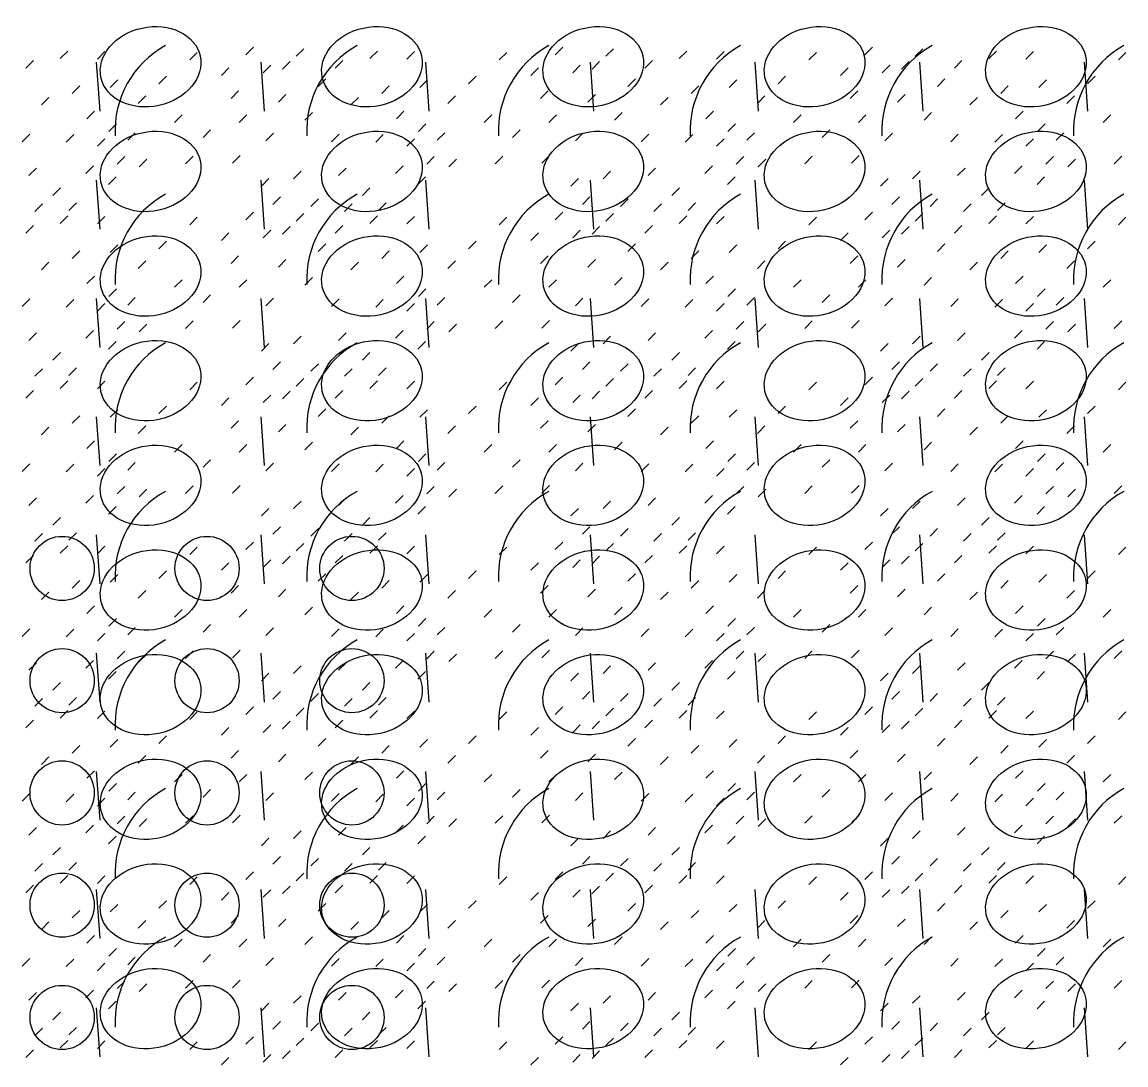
# Model space of a CAD drawing. Extents: x 0 to 1162, y -2 to 785.
# Drawn here: x 298 to 588.5, y 164.2 to 438.8 of the extents above; entities that cross this region are included whole.
import ezdxf

# ---------------------------------------------------------------- set-up
doc = ezdxf.new("R2010")
doc.units = 0
doc.header["$MEASUREMENT"] = 0
doc.layers.get('0').update_dxf_attribs({"linetype": 'CONTINUOUS'})

msp = doc.modelspace()

# ---------------------------------------------------------------- linework, layer by layer
at = {"color": 1}
for p, q in [((308.04, 429.14), (310.04, 431.14)), ((317.83, 429.02), (319.83, 431.02)), ((342.13, 428.78), (344.13, 430.78)), ((356.87, 430.11), (358.87, 432.11)), ((370.16, 429.74), (372.16, 431.74)), ((389.5, 429.14), (391.5, 431.14)), ((399.28, 429.02), (401.28, 431.02)), ((423.58, 428.78), (425.58, 430.78)), ((438.32, 430.11), (440.32, 432.11)), ((451.61, 429.74), (453.61, 431.74)), ((470.95, 429.14), (472.95, 431.14)), ((480.74, 429.02), (482.74, 431.02)), ((505.03, 428.78), (507.03, 430.78)), ((519.78, 430.11), (521.78, 432.11)), ((533.07, 429.74), (535.07, 431.74)), ((552.4, 429.14), (554.4, 431.14)), ((562.19, 429.02), (564.19, 431.02)), ((586.49, 428.78), (588.49, 430.78)), ((298.98, 426.6), (300.98, 428.6)), ((361.46, 425.39), (363.46, 427.39)), ((366.54, 426.36), (368.54, 428.36)), ((380.43, 426.6), (382.43, 428.6)), ((442.91, 425.39), (444.91, 427.39)), ((447.99, 426.36), (449.99, 428.36)), ((461.89, 426.6), (463.89, 428.6)), ((524.37, 425.39), (526.37, 427.39)), ((529.44, 426.36), (531.44, 428.36)), ((543.34, 426.6), (545.34, 428.6)), ((334.03, 422.49), (336.03, 424.49)), ((350.46, 424.67), (352.46, 426.67)), ((415.48, 422.49), (417.48, 424.49)), ((431.92, 424.67), (433.92, 426.67)), ((496.94, 422.49), (498.94, 424.49)), ((513.37, 424.67), (515.37, 426.67)), ((578.39, 422.49), (580.39, 424.49)), ((311.18, 419.96), (313.18, 421.96)), ((321.21, 421.53), (323.21, 423.53)), ((375.96, 421.77), (377.96, 423.77)), ((392.64, 419.96), (394.64, 421.96)), ((402.67, 421.53), (404.67, 423.53)), ((457.42, 421.77), (459.42, 423.77)), ((474.09, 419.96), (476.09, 421.96)), ((484.12, 421.53), (486.12, 423.53)), ((538.87, 421.77), (540.87, 423.77)), ((555.54, 419.96), (557.54, 421.96)), ((565.57, 421.53), (567.57, 423.53)), ((303.09, 416.94), (305.09, 418.94)), ((328.59, 417.3), (330.59, 419.3)), ((353, 418.63), (355, 420.63)), ((365.45, 417.66), (367.45, 419.66)), ((384.54, 416.94), (386.54, 418.94)), ((410.05, 417.3), (412.05, 419.3)), ((434.46, 418.63), (436.46, 420.63)), ((446.9, 417.66), (448.9, 419.66)), ((465.99, 416.94), (467.99, 418.94)), ((491.5, 417.3), (493.5, 419.3)), ((515.91, 418.63), (517.91, 420.63)), ((528.36, 417.66), (530.36, 419.66)), ((547.45, 416.94), (549.45, 418.94)), ((572.95, 417.3), (574.95, 419.3)), ((315.05, 413.31), (317.05, 415.31)), ((338.14, 412.34), (340.14, 414.34)), ((355.18, 412.34), (357.18, 414.34)), ((372.46, 412.95), (374.46, 414.95)), ((396.5, 413.31), (398.5, 415.31)), ((419.59, 412.34), (421.59, 414.34)), ((436.63, 412.34), (438.63, 414.34)), ((453.91, 412.95), (455.91, 414.95)), ((477.96, 413.31), (479.96, 415.31)), ((501.05, 412.34), (503.05, 414.34)), ((518.08, 412.34), (520.08, 414.34)), ((535.36, 412.95), (537.36, 414.95)), ((559.41, 413.31), (561.41, 415.31)), ((582.5, 412.34), (584.5, 414.34)), ((320.85, 409.93), (322.85, 411.93)), ((325.81, 407.63), (327.81, 409.63)), ((345.63, 408.36), (347.63, 410.36)), ((402.3, 409.93), (404.3, 411.93)), ((407.27, 407.63), (409.27, 409.63)), ((427.08, 408.36), (429.08, 410.36)), ((483.76, 409.93), (485.76, 411.93)), ((488.72, 407.63), (490.72, 409.63)), ((508.54, 408.36), (510.54, 410.36)), ((565.21, 409.93), (567.21, 411.93)), ((570.17, 407.63), (572.17, 409.63)), ((298.01, 407.27), (300.01, 409.27)), ((309.61, 407.15), (311.61, 409.15)), ((317.83, 406.06), (319.83, 408.06)), ((362.15, 407.48), (364.15, 409.48)), ((379.47, 407.27), (381.47, 409.27)), ((391.07, 407.15), (393.07, 409.15)), ((399.28, 406.06), (401.28, 408.06)), ((443.61, 407.48), (445.61, 409.48)), ((460.92, 407.27), (462.92, 409.27)), ((472.52, 407.15), (474.52, 409.15)), ((480.74, 406.06), (482.74, 408.06)), ((525.06, 407.48), (527.06, 409.48)), ((542.37, 407.27), (544.37, 409.27)), ((553.97, 407.15), (555.97, 409.15)), ((562.19, 406.06), (564.19, 408.06)), ((314.81, 398.93), (316.81, 400.93)), ((323.03, 401.35), (325.03, 403.35)), ((328.83, 400.62), (330.83, 402.62)), ((341.04, 401.47), (343.04, 403.47)), ((353.36, 401.59), (355.36, 403.59)), ((396.26, 398.93), (398.26, 400.93)), ((404.48, 401.35), (406.48, 403.35)), ((410.29, 400.62), (412.29, 402.62)), ((422.49, 401.47), (424.49, 403.47)), ((434.82, 401.59), (436.82, 403.59)), ((477.72, 398.93), (479.72, 400.93)), ((485.93, 401.35), (487.93, 403.35)), ((491.74, 400.62), (493.74, 402.62)), ((503.95, 401.47), (505.95, 403.47)), ((516.27, 401.59), (518.27, 403.59)), ((559.17, 398.93), (561.17, 400.93)), ((567.39, 401.35), (569.39, 403.35)), ((573.19, 400.62), (575.19, 402.62)), ((585.4, 401.47), (587.4, 403.47)), ((299.83, 398.33), (301.83, 400.33)), ((320.73, 396.03), (322.73, 398.03)), ((369.44, 397.48), (371.44, 399.48)), ((381.28, 398.33), (383.28, 400.33)), ((402.18, 396.03), (404.18, 398.03)), ((450.89, 397.48), (452.89, 399.48)), ((462.73, 398.33), (464.73, 400.33)), ((483.64, 396.03), (485.64, 398.03)), ((532.34, 397.48), (534.34, 399.48)), ((544.19, 398.33), (546.19, 400.33)), ((565.09, 396.03), (567.09, 398.03)), ((306.11, 393.13), (308.11, 395.13)), ((360.98, 395.55), (362.98, 397.55)), ((387.56, 393.13), (389.56, 395.13)), ((442.43, 395.55), (444.43, 397.55)), ((469.02, 393.13), (471.02, 395.13)), ((523.88, 395.55), (525.88, 397.55)), ((550.47, 393.13), (552.47, 395.13)), ((364, 390.71), (366, 392.71)), ((374.03, 390.23), (376.03, 392.23)), ((445.45, 390.71), (447.45, 392.71)), ((455.48, 390.23), (457.48, 392.23)), ((526.91, 390.71), (528.91, 392.71)), ((536.94, 390.23), (538.94, 392.23)), ((301.4, 388.9), (303.4, 390.9)), ((310.34, 389.14), (312.34, 391.14)), ((382.85, 388.9), (384.85, 390.9)), ((391.79, 389.14), (393.79, 391.14)), ((464.3, 388.9), (466.3, 390.9)), ((473.25, 389.14), (475.25, 391.14)), ((545.76, 388.9), (547.76, 390.9)), ((554.7, 389.14), (556.7, 391.14)), ((308.04, 385.73), (310.04, 387.73)), ((317.83, 385.61), (319.83, 387.61)), ((342.13, 385.36), (344.13, 387.36)), ((356.87, 386.69), (358.87, 388.69)), ((370.16, 386.33), (372.16, 388.33)), ((389.5, 385.73), (391.5, 387.73)), ((399.28, 385.61), (401.28, 387.61)), ((423.58, 385.36), (425.58, 387.36)), ((438.32, 386.69), (440.32, 388.69)), ((451.61, 386.33), (453.61, 388.33)), ((470.95, 385.73), (472.95, 387.73)), ((480.74, 385.61), (482.74, 387.61)), ((505.03, 385.36), (507.03, 387.36)), ((519.78, 386.69), (521.78, 388.69)), ((533.07, 386.33), (535.07, 388.33)), ((552.4, 385.73), (554.4, 387.73)), ((562.19, 385.61), (564.19, 387.61)), ((586.49, 385.36), (588.49, 387.36)), ((298.98, 383.19), (300.98, 385.19)), ((361.46, 381.98), (363.46, 383.98)), ((366.54, 382.95), (368.54, 384.95)), ((380.43, 383.19), (382.43, 385.19)), ((442.91, 381.98), (444.91, 383.98)), ((447.99, 382.95), (449.99, 384.95)), ((461.89, 383.19), (463.89, 385.19)), ((524.37, 381.98), (526.37, 383.98)), ((529.44, 382.95), (531.44, 384.95)), ((543.34, 383.19), (545.34, 385.19)), ((334.03, 379.08), (336.03, 381.08)), ((350.46, 381.26), (352.46, 383.26)), ((415.48, 379.08), (417.48, 381.08)), ((431.92, 381.26), (433.92, 383.26)), ((496.94, 379.08), (498.94, 381.08)), ((513.37, 381.26), (515.37, 383.26)), ((578.39, 379.08), (580.39, 381.08)), ((311.18, 376.54), (313.18, 378.54)), ((321.21, 378.11), (323.21, 380.11)), ((375.96, 378.36), (377.96, 380.36)), ((392.64, 376.54), (394.64, 378.54)), ((402.67, 378.11), (404.67, 380.11)), ((457.42, 378.36), (459.42, 380.36)), ((474.09, 376.54), (476.09, 378.54)), ((484.12, 378.11), (486.12, 380.11)), ((538.87, 378.36), (540.87, 380.36)), ((555.54, 376.54), (557.54, 378.54)), ((565.57, 378.11), (567.57, 380.11)), ((303.09, 373.52), (305.09, 375.52)), ((328.59, 373.89), (330.59, 375.89)), ((353, 375.21), (355, 377.21)), ((365.45, 374.25), (367.45, 376.25)), ((384.54, 373.52), (386.54, 375.52)), ((410.05, 373.89), (412.05, 375.89)), ((434.46, 375.21), (436.46, 377.21)), ((446.9, 374.25), (448.9, 376.25)), ((465.99, 373.52), (467.99, 375.52)), ((491.5, 373.89), (493.5, 375.89)), ((515.91, 375.21), (517.91, 377.21)), ((528.36, 374.25), (530.36, 376.25)), ((547.45, 373.52), (549.45, 375.52)), ((572.95, 373.89), (574.95, 375.89)), ((315.05, 369.9), (317.05, 371.9)), ((396.5, 369.9), (398.5, 371.9)), ((477.96, 369.9), (479.96, 371.9)), ((559.41, 369.9), (561.41, 371.9)), ((338.14, 368.93), (340.14, 370.93)), ((355.18, 368.93), (357.18, 370.93)), ((372.46, 369.53), (374.46, 371.53)), ((419.59, 368.93), (421.59, 370.93)), ((436.63, 368.93), (438.63, 370.93)), ((453.91, 369.53), (455.91, 371.53)), ((501.05, 368.93), (503.05, 370.93)), ((518.08, 368.93), (520.08, 370.93)), ((535.36, 369.53), (537.36, 371.53)), ((582.5, 368.93), (584.5, 370.93)), ((320.85, 366.51), (322.85, 368.51)), ((325.81, 364.22), (327.81, 366.22)), ((345.63, 364.94), (347.63, 366.94)), ((362.15, 364.06), (364.15, 366.06)), ((402.3, 366.51), (404.3, 368.51)), ((407.27, 364.22), (409.27, 366.22)), ((427.08, 364.94), (429.08, 366.94)), ((443.61, 364.06), (445.61, 366.06)), ((483.76, 366.51), (485.76, 368.51)), ((488.72, 364.22), (490.72, 366.22)), ((508.54, 364.94), (510.54, 366.94)), ((525.06, 364.06), (527.06, 366.06)), ((565.21, 366.51), (567.21, 368.51)), ((570.17, 364.22), (572.17, 366.22)), ((298.01, 363.86), (300.01, 365.86)), ((309.61, 363.73), (311.61, 365.73)), ((317.83, 362.65), (319.83, 364.65)), ((379.47, 363.86), (381.47, 365.86)), ((391.07, 363.73), (393.07, 365.73)), ((399.28, 362.65), (401.28, 364.65)), ((460.92, 363.86), (462.92, 365.86)), ((472.52, 363.73), (474.52, 365.73)), ((480.74, 362.65), (482.74, 364.65)), ((542.37, 363.86), (544.37, 365.86)), ((553.97, 363.73), (555.97, 365.73)), ((562.19, 362.65), (564.19, 364.65)), ((314.81, 355.52), (316.81, 357.52)), ((323.03, 357.93), (325.03, 359.93)), ((328.83, 357.21), (330.83, 359.21)), ((341.04, 358.06), (343.04, 360.06)), ((353.36, 358.18), (355.36, 360.18)), ((396.26, 355.52), (398.26, 357.52)), ((404.48, 357.93), (406.48, 359.93)), ((410.29, 357.21), (412.29, 359.21)), ((422.49, 358.06), (424.49, 360.06)), ((434.82, 358.18), (436.82, 360.18)), ((477.72, 355.52), (479.72, 357.52)), ((485.93, 357.93), (487.93, 359.93)), ((491.74, 357.21), (493.74, 359.21)), ((503.95, 358.06), (505.95, 360.06)), ((516.27, 358.18), (518.27, 360.18)), ((559.17, 355.52), (561.17, 357.52)), ((567.39, 357.93), (569.39, 359.93)), ((573.19, 357.21), (575.19, 359.21)), ((585.4, 358.06), (587.4, 360.06)), ((299.83, 354.91), (301.83, 356.91)), ((320.73, 352.62), (322.73, 354.62)), ((369.44, 354.07), (371.44, 356.07)), ((381.28, 354.91), (383.28, 356.91)), ((402.18, 352.62), (404.18, 354.62)), ((450.89, 354.07), (452.89, 356.07)), ((462.73, 354.91), (464.73, 356.91)), ((483.64, 352.62), (485.64, 354.62)), ((532.34, 354.07), (534.34, 356.07)), ((544.19, 354.91), (546.19, 356.91)), ((565.09, 352.62), (567.09, 354.62)), ((306.11, 349.72), (308.11, 351.72)), ((360.98, 352.13), (362.98, 354.13)), ((387.56, 349.72), (389.56, 351.72)), ((442.43, 352.13), (444.43, 354.13)), ((469.02, 349.72), (471.02, 351.72)), ((523.88, 352.13), (525.88, 354.13)), ((550.47, 349.72), (552.47, 351.72)), ((364, 347.3), (366, 349.3)), ((374.03, 346.82), (376.03, 348.82)), ((445.45, 347.3), (447.45, 349.3)), ((455.48, 346.82), (457.48, 348.82)), ((526.91, 347.3), (528.91, 349.3)), ((536.94, 346.82), (538.94, 348.82)), ((301.4, 345.49), (303.4, 347.49)), ((310.34, 345.73), (312.34, 347.73)), ((382.85, 345.49), (384.85, 347.49)), ((391.79, 345.73), (393.79, 347.73)), ((464.3, 345.49), (466.3, 347.49)), ((473.25, 345.73), (475.25, 347.73)), ((545.76, 345.49), (547.76, 347.49)), ((554.7, 345.73), (556.7, 347.73)), ((308.04, 342.31), (310.04, 344.31)), ((317.83, 342.19), (319.83, 344.19)), ((342.13, 341.95), (344.13, 343.95)), ((356.87, 343.28), (358.87, 345.28)), ((370.16, 342.92), (372.16, 344.92)), ((389.5, 342.31), (391.5, 344.31)), ((399.28, 342.19), (401.28, 344.19)), ((423.58, 341.95), (425.58, 343.95)), ((438.32, 343.28), (440.32, 345.28)), ((451.61, 342.92), (453.61, 344.92)), ((470.95, 342.31), (472.95, 344.31)), ((480.74, 342.19), (482.74, 344.19)), ((505.03, 341.95), (507.03, 343.95)), ((519.78, 343.28), (521.78, 345.28)), ((533.07, 342.92), (535.07, 344.92)), ((552.4, 342.31), (554.4, 344.31)), ((562.19, 342.19), (564.19, 344.19)), ((586.49, 341.95), (588.49, 343.95)), ((298.98, 339.78), (300.98, 341.78)), ((361.46, 338.57), (363.46, 340.57)), ((366.54, 339.54), (368.54, 341.54)), ((380.43, 339.78), (382.43, 341.78)), ((442.91, 338.57), (444.91, 340.57)), ((447.99, 339.54), (449.99, 341.54)), ((461.89, 339.78), (463.89, 341.78)), ((524.37, 338.57), (526.37, 340.57)), ((529.44, 339.54), (531.44, 341.54)), ((543.34, 339.78), (545.34, 341.78)), ((334.03, 335.67), (336.03, 337.67)), ((350.46, 337.84), (352.46, 339.84)), ((415.48, 335.67), (417.48, 337.67)), ((431.92, 337.84), (433.92, 339.84)), ((496.94, 335.67), (498.94, 337.67)), ((513.37, 337.84), (515.37, 339.84)), ((578.39, 335.67), (580.39, 337.67)), ((311.18, 333.13), (313.18, 335.13)), ((321.21, 334.7), (323.21, 336.7)), ((375.96, 334.94), (377.96, 336.94)), ((392.64, 333.13), (394.64, 335.13)), ((402.67, 334.7), (404.67, 336.7)), ((457.42, 334.94), (459.42, 336.94)), ((474.09, 333.13), (476.09, 335.13)), ((484.12, 334.7), (486.12, 336.7)), ((538.87, 334.94), (540.87, 336.94)), ((555.54, 333.13), (557.54, 335.13)), ((565.57, 334.7), (567.57, 336.7)), ((303.09, 330.11), (305.09, 332.11)), ((328.59, 330.47), (330.59, 332.47)), ((353, 331.8), (355, 333.8)), ((365.45, 330.84), (367.45, 332.84)), ((384.54, 330.11), (386.54, 332.11)), ((410.05, 330.47), (412.05, 332.47)), ((434.46, 331.8), (436.46, 333.8)), ((446.9, 330.84), (448.9, 332.84)), ((465.99, 330.11), (467.99, 332.11)), ((491.5, 330.47), (493.5, 332.47)), ((515.91, 331.8), (517.91, 333.8)), ((528.36, 330.84), (530.36, 332.84)), ((547.45, 330.11), (549.45, 332.11)), ((572.95, 330.47), (574.95, 332.47)), ((315.05, 326.48), (317.05, 328.48)), ((396.5, 326.48), (398.5, 328.48)), ((477.96, 326.48), (479.96, 328.48)), ((559.41, 326.48), (561.41, 328.48)), ((338.14, 325.52), (340.14, 327.52)), ((355.18, 325.52), (357.18, 327.52)), ((372.46, 326.12), (374.46, 328.12)), ((419.59, 325.52), (421.59, 327.52)), ((436.63, 325.52), (438.63, 327.52)), ((453.91, 326.12), (455.91, 328.12)), ((501.05, 325.52), (503.05, 327.52)), ((518.08, 325.52), (520.08, 327.52)), ((535.36, 326.12), (537.36, 328.12)), ((582.5, 325.52), (584.5, 327.52)), ((298.01, 320.44), (300.01, 322.44)), ((320.85, 323.1), (322.85, 325.1)), ((325.81, 320.81), (327.81, 322.81)), ((345.63, 321.53), (347.63, 323.53)), ((362.15, 320.65), (364.15, 322.65)), ((379.47, 320.44), (381.47, 322.44)), ((402.3, 323.1), (404.3, 325.1)), ((407.27, 320.81), (409.27, 322.81)), ((427.08, 321.53), (429.08, 323.53)), ((443.61, 320.65), (445.61, 322.65)), ((460.92, 320.44), (462.92, 322.44)), ((483.76, 323.1), (485.76, 325.1)), ((488.72, 320.81), (490.72, 322.81)), ((508.54, 321.53), (510.54, 323.53)), ((525.06, 320.65), (527.06, 322.65)), ((542.37, 320.44), (544.37, 322.44)), ((565.21, 323.1), (567.21, 325.1)), ((570.17, 320.81), (572.17, 322.81)), ((309.61, 320.32), (311.61, 322.32)), ((317.83, 319.23), (319.83, 321.23)), ((391.07, 320.32), (393.07, 322.32)), ((399.28, 319.23), (401.28, 321.23)), ((472.52, 320.32), (474.52, 322.32)), ((480.74, 319.23), (482.74, 321.23)), ((553.97, 320.32), (555.97, 322.32)), ((562.19, 319.23), (564.19, 321.23)), ((341.04, 314.64), (343.04, 316.64)), ((353.36, 314.76), (355.36, 316.76)), ((422.49, 314.64), (424.49, 316.64)), ((434.82, 314.76), (436.82, 316.76)), ((503.95, 314.64), (505.95, 316.64)), ((516.27, 314.76), (518.27, 316.76)), ((585.4, 314.64), (587.4, 316.64)), ((314.81, 312.1), (316.81, 314.1)), ((323.03, 314.52), (325.03, 316.52)), ((328.83, 313.8), (330.83, 315.8)), ((396.26, 312.1), (398.26, 314.1)), ((404.48, 314.52), (406.48, 316.52)), ((410.29, 313.8), (412.29, 315.8)), ((477.72, 312.1), (479.72, 314.1)), ((485.93, 314.52), (487.93, 316.52)), ((491.74, 313.8), (493.74, 315.8)), ((559.17, 312.1), (561.17, 314.1)), ((567.39, 314.52), (569.39, 316.52)), ((573.19, 313.8), (575.19, 315.8)), ((299.83, 311.5), (301.83, 313.5)), ((320.73, 309.2), (322.73, 311.2)), ((369.44, 310.65), (371.44, 312.65)), ((381.28, 311.5), (383.28, 313.5)), ((402.18, 309.2), (404.18, 311.2)), ((450.89, 310.65), (452.89, 312.65)), ((462.73, 311.5), (464.73, 313.5)), ((483.64, 309.2), (485.64, 311.2)), ((532.34, 310.65), (534.34, 312.65)), ((544.19, 311.5), (546.19, 313.5)), ((565.09, 309.2), (567.09, 311.2)), ((306.11, 306.3), (308.11, 308.3)), ((360.98, 308.72), (362.98, 310.72)), ((387.56, 306.3), (389.56, 308.3)), ((442.43, 308.72), (444.43, 310.72)), ((469.02, 306.3), (471.02, 308.3)), ((523.88, 308.72), (525.88, 310.72)), ((550.47, 306.3), (552.47, 308.3)), ((364, 303.89), (366, 305.89)), ((374.03, 303.4), (376.03, 305.4)), ((445.45, 303.89), (447.45, 305.89)), ((455.48, 303.4), (457.48, 305.4)), ((526.91, 303.89), (528.91, 305.89)), ((536.94, 303.4), (538.94, 305.4)), ((301.4, 302.08), (303.4, 304.08)), ((310.34, 302.32), (312.34, 304.32)), ((382.85, 302.08), (384.85, 304.08)), ((391.79, 302.32), (393.79, 304.32)), ((464.3, 302.08), (466.3, 304.08)), ((473.25, 302.32), (475.25, 304.32)), ((545.76, 302.08), (547.76, 304.08)), ((554.7, 302.32), (556.7, 304.32)), ((308.04, 298.9), (310.04, 300.9)), ((317.83, 298.78), (319.83, 300.78)), ((342.13, 298.54), (344.13, 300.54)), ((356.87, 299.87), (358.87, 301.87)), ((370.16, 299.51), (372.16, 301.51)), ((389.5, 298.9), (391.5, 300.9)), ((399.28, 298.78), (401.28, 300.78)), ((423.58, 298.54), (425.58, 300.54)), ((438.32, 299.87), (440.32, 301.87)), ((451.61, 299.51), (453.61, 301.51)), ((470.95, 298.9), (472.95, 300.9)), ((480.74, 298.78), (482.74, 300.78)), ((505.03, 298.54), (507.03, 300.54)), ((519.78, 299.87), (521.78, 301.87)), ((533.07, 299.51), (535.07, 301.51)), ((552.4, 298.9), (554.4, 300.9)), ((562.19, 298.78), (564.19, 300.78)), ((586.49, 298.54), (588.49, 300.54)), ((298.98, 296.36), (300.98, 298.36)), ((350.46, 294.43), (352.46, 296.43)), ((361.46, 295.16), (363.46, 297.16)), ((366.54, 296.12), (368.54, 298.12)), ((380.43, 296.36), (382.43, 298.36)), ((431.92, 294.43), (433.92, 296.43)), ((442.91, 295.16), (444.91, 297.16)), ((447.99, 296.12), (449.99, 298.12)), ((461.89, 296.36), (463.89, 298.36)), ((513.37, 294.43), (515.37, 296.43)), ((524.37, 295.16), (526.37, 297.16)), ((529.44, 296.12), (531.44, 298.12)), ((543.34, 296.36), (545.34, 298.36)), ((334.03, 292.26), (336.03, 294.26)), ((375.96, 291.53), (377.96, 293.53)), ((415.48, 292.26), (417.48, 294.26)), ((457.42, 291.53), (459.42, 293.53)), ((496.94, 292.26), (498.94, 294.26)), ((538.87, 291.53), (540.87, 293.53)), ((578.39, 292.26), (580.39, 294.26)), ((311.18, 289.72), (313.18, 291.72)), ((321.21, 291.29), (323.21, 293.29)), ((392.64, 289.72), (394.64, 291.72)), ((402.67, 291.29), (404.67, 293.29)), ((474.09, 289.72), (476.09, 291.72)), ((484.12, 291.29), (486.12, 293.29)), ((555.54, 289.72), (557.54, 291.72)), ((565.57, 291.29), (567.57, 293.29)), ((303.09, 286.7), (305.09, 288.7)), ((328.59, 287.06), (330.59, 289.06)), ((353, 288.39), (355, 290.39)), ((365.45, 287.42), (367.45, 289.42)), ((384.54, 286.7), (386.54, 288.7)), ((410.05, 287.06), (412.05, 289.06)), ((434.46, 288.39), (436.46, 290.39)), ((446.9, 287.42), (448.9, 289.42)), ((465.99, 286.7), (467.99, 288.7)), ((491.5, 287.06), (493.5, 289.06)), ((515.91, 288.39), (517.91, 290.39)), ((528.36, 287.42), (530.36, 289.42)), ((547.45, 286.7), (549.45, 288.7)), ((572.95, 287.06), (574.95, 289.06)), ((315.05, 283.07), (317.05, 285.07)), ((372.46, 282.71), (374.46, 284.71)), ((396.5, 283.07), (398.5, 285.07)), ((453.91, 282.71), (455.91, 284.71)), ((477.96, 283.07), (479.96, 285.07)), ((535.36, 282.71), (537.36, 284.71)), ((559.41, 283.07), (561.41, 285.07)), ((338.14, 282.11), (340.14, 284.11)), ((355.18, 282.11), (357.18, 284.11)), ((419.59, 282.11), (421.59, 284.11)), ((436.63, 282.11), (438.63, 284.11)), ((501.05, 282.11), (503.05, 284.11)), ((518.08, 282.11), (520.08, 284.11)), ((582.5, 282.11), (584.5, 284.11)), ((298.01, 277.03), (300.01, 279.03)), ((309.61, 276.91), (311.61, 278.91)), ((320.85, 279.69), (322.85, 281.69)), ((325.81, 277.39), (327.81, 279.39)), ((345.63, 278.12), (347.63, 280.12)), ((362.15, 277.24), (364.15, 279.24)), ((379.47, 277.03), (381.47, 279.03)), ((391.07, 276.91), (393.07, 278.91)), ((402.3, 279.69), (404.3, 281.69)), ((407.27, 277.39), (409.27, 279.39)), ((427.08, 278.12), (429.08, 280.12)), ((443.61, 277.24), (445.61, 279.24)), ((460.92, 277.03), (462.92, 279.03)), ((472.52, 276.91), (474.52, 278.91)), ((483.76, 279.69), (485.76, 281.69)), ((488.72, 277.39), (490.72, 279.39)), ((508.54, 278.12), (510.54, 280.12)), ((525.06, 277.24), (527.06, 279.24)), ((542.37, 277.03), (544.37, 279.03)), ((553.97, 276.91), (555.97, 278.91)), ((565.21, 279.69), (567.21, 281.69)), ((570.17, 277.39), (572.17, 279.39)), ((317.83, 275.82), (319.83, 277.82)), ((399.28, 275.82), (401.28, 277.82)), ((480.74, 275.82), (482.74, 277.82)), ((562.19, 275.82), (564.19, 277.82)), ((323.03, 271.11), (325.03, 273.11)), ((341.04, 271.23), (343.04, 273.23)), ((353.36, 271.35), (355.36, 273.35)), ((404.48, 271.11), (406.48, 273.11)), ((422.49, 271.23), (424.49, 273.23)), ((434.82, 271.35), (436.82, 273.35)), ((485.93, 271.11), (487.93, 273.11)), ((503.95, 271.23), (505.95, 273.23)), ((516.27, 271.35), (518.27, 273.35)), ((567.39, 271.11), (569.39, 273.11)), ((585.4, 271.23), (587.4, 273.23)), ((314.81, 268.69), (316.81, 270.69)), ((328.83, 270.38), (330.83, 272.38)), ((396.26, 268.69), (398.26, 270.69)), ((410.29, 270.38), (412.29, 272.38)), ((477.72, 268.69), (479.72, 270.69)), ((491.74, 270.38), (493.74, 272.38)), ((559.17, 268.69), (561.17, 270.69)), ((573.19, 270.38), (575.19, 272.38)), ((299.83, 268.09), (301.83, 270.09)), ((320.73, 265.79), (322.73, 267.79)), ((360.98, 265.31), (362.98, 267.31)), ((369.44, 267.24), (371.44, 269.24)), ((381.28, 268.09), (383.28, 270.09)), ((402.18, 265.79), (404.18, 267.79)), ((442.43, 265.31), (444.43, 267.31)), ((450.89, 267.24), (452.89, 269.24)), ((462.73, 268.09), (464.73, 270.09)), ((483.64, 265.79), (485.64, 267.79)), ((523.88, 265.31), (525.88, 267.31)), ((532.34, 267.24), (534.34, 269.24)), ((544.19, 268.09), (546.19, 270.09)), ((565.09, 265.79), (567.09, 267.79)), ((306.11, 262.89), (308.11, 264.89)), ((387.56, 262.89), (389.56, 264.89)), ((469.02, 262.89), (471.02, 264.89)), ((550.47, 262.89), (552.47, 264.89)), ((364, 260.48), (366, 262.48)), ((374.03, 259.99), (376.03, 261.99)), ((445.45, 260.48), (447.45, 262.48)), ((455.48, 259.99), (457.48, 261.99)), ((526.91, 260.48), (528.91, 262.48)), ((536.94, 259.99), (538.94, 261.99)), ((301.4, 258.66), (303.4, 260.66)), ((310.34, 258.9), (312.34, 260.9)), ((382.85, 258.66), (384.85, 260.66)), ((391.79, 258.9), (393.79, 260.9)), ((464.3, 258.66), (466.3, 260.66)), ((473.25, 258.9), (475.25, 260.9)), ((545.76, 258.66), (547.76, 260.66)), ((554.7, 258.9), (556.7, 260.9)), ((308.04, 255.49), (310.04, 257.49)), ((317.83, 255.37), (319.83, 257.37)), ((342.13, 255.13), (344.13, 257.13)), ((356.87, 256.46), (358.87, 258.46)), ((370.16, 256.09), (372.16, 258.09)), ((389.5, 255.49), (391.5, 257.49)), ((399.28, 255.37), (401.28, 257.37)), ((423.58, 255.13), (425.58, 257.13)), ((438.32, 256.46), (440.32, 258.46)), ((451.61, 256.09), (453.61, 258.09)), ((470.95, 255.49), (472.95, 257.49)), ((480.74, 255.37), (482.74, 257.37)), ((505.03, 255.13), (507.03, 257.13)), ((519.78, 256.46), (521.78, 258.46)), ((533.07, 256.09), (535.07, 258.09)), ((552.4, 255.49), (554.4, 257.49)), ((562.19, 255.37), (564.19, 257.37)), ((586.49, 255.13), (588.49, 257.13)), ((298.98, 252.95), (300.98, 254.95)), ((350.46, 251.02), (352.46, 253.02)), ((361.46, 251.74), (363.46, 253.74)), ((366.54, 252.71), (368.54, 254.71)), ((380.43, 252.95), (382.43, 254.95)), ((431.92, 251.02), (433.92, 253.02)), ((442.91, 251.74), (444.91, 253.74)), ((447.99, 252.71), (449.99, 254.71)), ((461.89, 252.95), (463.89, 254.95)), ((513.37, 251.02), (515.37, 253.02)), ((524.37, 251.74), (526.37, 253.74)), ((529.44, 252.71), (531.44, 254.71)), ((543.34, 252.95), (545.34, 254.95)), ((321.21, 247.88), (323.21, 249.88)), ((334.03, 248.84), (336.03, 250.84)), ((375.96, 248.12), (377.96, 250.12)), ((402.67, 247.88), (404.67, 249.88)), ((415.48, 248.84), (417.48, 250.84)), ((457.42, 248.12), (459.42, 250.12)), ((484.12, 247.88), (486.12, 249.88)), ((496.94, 248.84), (498.94, 250.84)), ((538.87, 248.12), (540.87, 250.12)), ((565.57, 247.88), (567.57, 249.88)), ((578.39, 248.84), (580.39, 250.84)), ((311.18, 246.31), (313.18, 248.31)), ((353, 244.98), (355, 246.98)), ((392.64, 246.31), (394.64, 248.31)), ((434.46, 244.98), (436.46, 246.98)), ((474.09, 246.31), (476.09, 248.31)), ((515.91, 244.98), (517.91, 246.98)), ((555.54, 246.31), (557.54, 248.31)), ((303.09, 243.28), (305.09, 245.28)), ((328.59, 243.65), (330.59, 245.65)), ((365.45, 244.01), (367.45, 246.01)), ((384.54, 243.28), (386.54, 245.28)), ((410.05, 243.65), (412.05, 245.65)), ((446.9, 244.01), (448.9, 246.01)), ((465.99, 243.28), (467.99, 245.28)), ((491.5, 243.65), (493.5, 245.65)), ((528.36, 244.01), (530.36, 246.01)), ((547.45, 243.28), (549.45, 245.28)), ((572.95, 243.65), (574.95, 245.65)), ((315.05, 239.66), (317.05, 241.66)), ((372.46, 239.3), (374.46, 241.3)), ((396.5, 239.66), (398.5, 241.66)), ((453.91, 239.3), (455.91, 241.3)), ((477.96, 239.66), (479.96, 241.66)), ((535.36, 239.3), (537.36, 241.3)), ((559.41, 239.66), (561.41, 241.66)), ((320.85, 236.28), (322.85, 238.28)), ((338.14, 238.69), (340.14, 240.69)), ((355.18, 238.69), (357.18, 240.69)), ((402.3, 236.28), (404.3, 238.28)), ((419.59, 238.69), (421.59, 240.69)), ((436.63, 238.69), (438.63, 240.69)), ((483.76, 236.28), (485.76, 238.28)), ((501.05, 238.69), (503.05, 240.69)), ((518.08, 238.69), (520.08, 240.69)), ((565.21, 236.28), (567.21, 238.28)), ((582.5, 238.69), (584.5, 240.69)), ((298.01, 233.62), (300.01, 235.62)), ((309.61, 233.5), (311.61, 235.5)), ((325.81, 233.98), (327.81, 235.98)), ((345.63, 234.71), (347.63, 236.71)), ((362.15, 233.83), (364.15, 235.83)), ((379.47, 233.62), (381.47, 235.62)), ((391.07, 233.5), (393.07, 235.5)), ((407.27, 233.98), (409.27, 235.98)), ((427.08, 234.71), (429.08, 236.71)), ((443.61, 233.83), (445.61, 235.83)), ((460.92, 233.62), (462.92, 235.62)), ((472.52, 233.5), (474.52, 235.5)), ((488.72, 233.98), (490.72, 235.98)), ((508.54, 234.71), (510.54, 236.71)), ((525.06, 233.83), (527.06, 235.83)), ((542.37, 233.62), (544.37, 235.62)), ((553.97, 233.5), (555.97, 235.5)), ((570.17, 233.98), (572.17, 235.98)), ((317.83, 232.41), (319.83, 234.41)), ((399.28, 232.41), (401.28, 234.41)), ((480.74, 232.41), (482.74, 234.41)), ((562.19, 232.41), (564.19, 234.41)), ((323.03, 227.7), (325.03, 229.7)), ((341.04, 227.82), (343.04, 229.82)), ((353.36, 227.94), (355.36, 229.94)), ((404.48, 227.7), (406.48, 229.7)), ((422.49, 227.82), (424.49, 229.82)), ((434.82, 227.94), (436.82, 229.94)), ((485.93, 227.7), (487.93, 229.7)), ((503.95, 227.82), (505.95, 229.82)), ((516.27, 227.94), (518.27, 229.94)), ((567.39, 227.7), (569.39, 229.7)), ((585.4, 227.82), (587.4, 229.82)), ((299.83, 224.68), (301.83, 226.68)), ((314.81, 225.28), (316.81, 227.28)), ((328.83, 226.97), (330.83, 228.97)), ((381.28, 224.68), (383.28, 226.68)), ((396.26, 225.28), (398.26, 227.28)), ((410.29, 226.97), (412.29, 228.97)), ((462.73, 224.68), (464.73, 226.68)), ((477.72, 225.28), (479.72, 227.28)), ((491.74, 226.97), (493.74, 228.97)), ((544.19, 224.68), (546.19, 226.68)), ((559.17, 225.28), (561.17, 227.28)), ((573.19, 226.97), (575.19, 228.97)), ((320.73, 222.38), (322.73, 224.38)), ((360.98, 221.9), (362.98, 223.9)), ((369.44, 223.83), (371.44, 225.83)), ((402.18, 222.38), (404.18, 224.38)), ((442.43, 221.9), (444.43, 223.9)), ((450.89, 223.83), (452.89, 225.83)), ((483.64, 222.38), (485.64, 224.38)), ((523.88, 221.9), (525.88, 223.9)), ((532.34, 223.83), (534.34, 225.83)), ((565.09, 222.38), (567.09, 224.38)), ((306.11, 219.48), (308.11, 221.48)), ((387.56, 219.48), (389.56, 221.48)), ((469.02, 219.48), (471.02, 221.48)), ((550.47, 219.48), (552.47, 221.48)), ((364, 217.06), (366, 219.06)), ((374.03, 216.58), (376.03, 218.58)), ((445.45, 217.06), (447.45, 219.06)), ((455.48, 216.58), (457.48, 218.58)), ((526.91, 217.06), (528.91, 219.06)), ((536.94, 216.58), (538.94, 218.58)), ((301.4, 215.25), (303.4, 217.25)), ((310.34, 215.49), (312.34, 217.49)), ((356.87, 213.04), (358.87, 215.04)), ((382.85, 215.25), (384.85, 217.25)), ((391.79, 215.49), (393.79, 217.49)), ((438.32, 213.04), (440.32, 215.04)), ((464.3, 215.25), (466.3, 217.25)), ((473.25, 215.49), (475.25, 217.49)), ((519.78, 213.04), (521.78, 215.04)), ((545.76, 215.25), (547.76, 217.25)), ((554.7, 215.49), (556.7, 217.49)), ((308.04, 212.08), (310.04, 214.08)), ((317.83, 211.96), (319.83, 213.96)), ((342.13, 211.71), (344.13, 213.71)), ((370.16, 212.68), (372.16, 214.68)), ((389.5, 212.08), (391.5, 214.08)), ((399.28, 211.96), (401.28, 213.96)), ((423.58, 211.71), (425.58, 213.71)), ((451.61, 212.68), (453.61, 214.68)), ((470.95, 212.08), (472.95, 214.08)), ((480.74, 211.96), (482.74, 213.96)), ((505.03, 211.71), (507.03, 213.71)), ((533.07, 212.68), (535.07, 214.68)), ((552.4, 212.08), (554.4, 214.08)), ((562.19, 211.96), (564.19, 213.96)), ((586.49, 211.71), (588.49, 213.71)), ((298.98, 209.54), (300.98, 211.54)), ((350.46, 207.61), (352.46, 209.61)), ((361.46, 208.33), (363.46, 210.33)), ((366.54, 209.3), (368.54, 211.3)), ((380.43, 209.54), (382.43, 211.54)), ((431.92, 207.61), (433.92, 209.61)), ((442.91, 208.33), (444.91, 210.33)), ((447.99, 209.3), (449.99, 211.3)), ((461.89, 209.54), (463.89, 211.54)), ((513.37, 207.61), (515.37, 209.61)), ((524.37, 208.33), (526.37, 210.33)), ((529.44, 209.3), (531.44, 211.3)), ((543.34, 209.54), (545.34, 211.54)), ((321.21, 204.46), (323.21, 206.46)), ((334.03, 205.43), (336.03, 207.43)), ((375.96, 204.71), (377.96, 206.71)), ((402.67, 204.46), (404.67, 206.46)), ((415.48, 205.43), (417.48, 207.43)), ((457.42, 204.71), (459.42, 206.71)), ((484.12, 204.46), (486.12, 206.46)), ((496.94, 205.43), (498.94, 207.43)), ((538.87, 204.71), (540.87, 206.71)), ((565.57, 204.46), (567.57, 206.46)), ((578.39, 205.43), (580.39, 207.43)), ((311.18, 202.89), (313.18, 204.89)), ((353, 201.56), (355, 203.56)), ((392.64, 202.89), (394.64, 204.89)), ((434.46, 201.56), (436.46, 203.56)), ((474.09, 202.89), (476.09, 204.89)), ((515.91, 201.56), (517.91, 203.56)), ((555.54, 202.89), (557.54, 204.89)), ((303.09, 199.87), (305.09, 201.87)), ((328.59, 200.23), (330.59, 202.23)), ((365.45, 200.6), (367.45, 202.6)), ((384.54, 199.87), (386.54, 201.87)), ((410.05, 200.23), (412.05, 202.23)), ((446.9, 200.6), (448.9, 202.6)), ((465.99, 199.87), (467.99, 201.87)), ((491.5, 200.23), (493.5, 202.23)), ((528.36, 200.6), (530.36, 202.6)), ((547.45, 199.87), (549.45, 201.87)), ((572.95, 200.23), (574.95, 202.23)), ((315.05, 196.25), (317.05, 198.25)), ((372.46, 195.88), (374.46, 197.88)), ((396.5, 196.25), (398.5, 198.25)), ((453.91, 195.88), (455.91, 197.88)), ((477.96, 196.25), (479.96, 198.25)), ((535.36, 195.88), (537.36, 197.88)), ((559.41, 196.25), (561.41, 198.25)), ((320.85, 192.86), (322.85, 194.86)), ((338.14, 195.28), (340.14, 197.28)), ((355.18, 195.28), (357.18, 197.28)), ((402.3, 192.86), (404.3, 194.86)), ((419.59, 195.28), (421.59, 197.28)), ((436.63, 195.28), (438.63, 197.28)), ((483.76, 192.86), (485.76, 194.86)), ((501.05, 195.28), (503.05, 197.28)), ((518.08, 195.28), (520.08, 197.28)), ((565.21, 192.86), (567.21, 194.86)), ((582.5, 195.28), (584.5, 197.28)), ((298.01, 190.21), (300.01, 192.21)), ((309.61, 190.08), (311.61, 192.08)), ((325.81, 190.57), (327.81, 192.57)), ((345.63, 191.29), (347.63, 193.29)), ((362.15, 190.41), (364.15, 192.41)), ((379.47, 190.21), (381.47, 192.21)), ((391.07, 190.08), (393.07, 192.08)), ((407.27, 190.57), (409.27, 192.57)), ((427.08, 191.29), (429.08, 193.29)), ((443.61, 190.41), (445.61, 192.41)), ((460.92, 190.21), (462.92, 192.21)), ((472.52, 190.08), (474.52, 192.08)), ((488.72, 190.57), (490.72, 192.57)), ((508.54, 191.29), (510.54, 193.29)), ((525.06, 190.41), (527.06, 192.41)), ((542.37, 190.21), (544.37, 192.21)), ((553.97, 190.08), (555.97, 192.08)), ((570.17, 190.57), (572.17, 192.57)), ((317.83, 189), (319.83, 191)), ((399.28, 189), (401.28, 191)), ((480.74, 189), (482.74, 191)), ((562.19, 189), (564.19, 191)), ((323.03, 184.28), (325.03, 186.28)), ((341.04, 184.4), (343.04, 186.4)), ((353.36, 184.53), (355.36, 186.53)), ((404.48, 184.28), (406.48, 186.28)), ((422.49, 184.4), (424.49, 186.4)), ((434.82, 184.53), (436.82, 186.53)), ((485.93, 184.28), (487.93, 186.28)), ((503.95, 184.4), (505.95, 186.4)), ((516.27, 184.53), (518.27, 186.53)), ((567.39, 184.28), (569.39, 186.28)), ((585.4, 184.4), (587.4, 186.4)), ((299.83, 181.26), (301.83, 183.26)), ((314.81, 181.87), (316.81, 183.87)), ((328.83, 183.56), (330.83, 185.56)), ((381.28, 181.26), (383.28, 183.26)), ((396.26, 181.87), (398.26, 183.87)), ((410.29, 183.56), (412.29, 185.56)), ((462.73, 181.26), (464.73, 183.26)), ((477.72, 181.87), (479.72, 183.87)), ((491.74, 183.56), (493.74, 185.56)), ((544.19, 181.26), (546.19, 183.26)), ((559.17, 181.87), (561.17, 183.87)), ((573.19, 183.56), (575.19, 185.56)), ((320.73, 178.97), (322.73, 180.97)), ((360.98, 178.48), (362.98, 180.48)), ((369.44, 180.42), (371.44, 182.42)), ((402.18, 178.97), (404.18, 180.97)), ((442.43, 178.48), (444.43, 180.48)), ((450.89, 180.42), (452.89, 182.42)), ((483.64, 178.97), (485.64, 180.97)), ((523.88, 178.48), (525.88, 180.48)), ((532.34, 180.42), (534.34, 182.42)), ((565.09, 178.97), (567.09, 180.97)), ((306.11, 176.07), (308.11, 178.07)), ((387.56, 176.07), (389.56, 178.07)), ((469.02, 176.07), (471.02, 178.07)), ((550.47, 176.07), (552.47, 178.07)), ((364, 173.65), (366, 175.65)), ((374.03, 173.17), (376.03, 175.17)), ((445.45, 173.65), (447.45, 175.65)), ((455.48, 173.17), (457.48, 175.17)), ((526.91, 173.65), (528.91, 175.65)), ((536.94, 173.17), (538.94, 175.17)), ((301.4, 171.84), (303.4, 173.84)), ((310.34, 172.08), (312.34, 174.08)), ((356.87, 169.63), (358.87, 171.63)), ((382.85, 171.84), (384.85, 173.84)), ((391.79, 172.08), (393.79, 174.08)), ((438.32, 169.63), (440.32, 171.63)), ((464.3, 171.84), (466.3, 173.84)), ((473.25, 172.08), (475.25, 174.08)), ((519.78, 169.63), (521.78, 171.63)), ((545.76, 171.84), (547.76, 173.84)), ((554.7, 172.08), (556.7, 174.08)), ((308.04, 168.66), (310.04, 170.66)), ((317.83, 168.54), (319.83, 170.54)), ((342.13, 168.3), (344.13, 170.3)), ((370.16, 169.27), (372.16, 171.27)), ((389.5, 168.66), (391.5, 170.66)), ((399.28, 168.54), (401.28, 170.54)), ((423.58, 168.3), (425.58, 170.3)), ((451.61, 169.27), (453.61, 171.27)), ((470.95, 168.66), (472.95, 170.66)), ((480.74, 168.54), (482.74, 170.54)), ((505.03, 168.3), (507.03, 170.3)), ((533.07, 169.27), (535.07, 171.27)), ((552.4, 168.66), (554.4, 170.66)), ((562.19, 168.54), (564.19, 170.54)), ((586.49, 168.3), (588.49, 170.3)), ((298.98, 166.13), (300.98, 168.13)), ((350.46, 164.19), (352.46, 166.19)), ((361.46, 164.92), (363.46, 166.92)), ((366.54, 165.89), (368.54, 167.89)), ((380.43, 166.13), (382.43, 168.13)), ((431.92, 164.19), (433.92, 166.19)), ((442.91, 164.92), (444.91, 166.92)), ((447.99, 165.89), (449.99, 167.89)), ((461.89, 166.13), (463.89, 168.13)), ((513.37, 164.19), (515.37, 166.19)), ((524.37, 164.92), (526.37, 166.92)), ((529.44, 165.89), (531.44, 167.89)), ((543.34, 166.13), (545.34, 168.13))]:
    msp.add_line(p, q, dxfattribs=at)
at = {"color": 4}
for points in [[(318.52, 415.34), (317.61, 428.22)], [(361.84, 415.34), (360.94, 428.22)], [(405.17, 415.34), (404.27, 428.22)], [(448.5, 415.34), (447.6, 428.22)], [(491.82, 415.34), (490.92, 428.22)], [(535.15, 415.34), (534.25, 428.22)], [(578.48, 415.34), (577.58, 428.22)], [(318.52, 384.22), (317.61, 397.1)], [(361.84, 384.22), (360.94, 397.1)], [(405.17, 384.22), (404.27, 397.1)], [(448.5, 384.22), (447.6, 397.1)], [(491.82, 384.22), (490.92, 397.1)], [(535.15, 384.22), (534.25, 397.1)], [(578.48, 384.22), (577.58, 397.1)], [(318.52, 353.1), (317.61, 365.98)], [(361.84, 353.1), (360.94, 365.98)], [(405.17, 353.1), (404.27, 365.98)], [(448.5, 353.1), (447.6, 365.98)], [(491.82, 353.1), (490.92, 365.98)], [(535.15, 353.1), (534.25, 365.98)], [(578.48, 353.1), (577.58, 365.98)], [(318.52, 321.98), (317.61, 334.85)], [(361.84, 321.98), (360.94, 334.85)], [(405.17, 321.98), (404.27, 334.85)], [(448.5, 321.98), (447.6, 334.85)], [(491.82, 321.98), (490.92, 334.85)], [(535.15, 321.98), (534.25, 334.85)], [(578.48, 321.98), (577.58, 334.85)], [(318.52, 290.86), (317.61, 303.73)], [(361.84, 290.86), (360.94, 303.73)], [(405.17, 290.86), (404.27, 303.73)], [(448.5, 290.86), (447.6, 303.73)], [(491.82, 290.86), (490.92, 303.73)], [(535.15, 290.86), (534.25, 303.73)], [(578.48, 290.86), (577.58, 303.73)], [(318.52, 259.73), (317.61, 272.61)], [(361.84, 259.73), (360.94, 272.61)], [(405.17, 259.73), (404.27, 272.61)], [(448.5, 259.73), (447.6, 272.61)], [(491.82, 259.73), (490.92, 272.61)], [(535.15, 259.73), (534.25, 272.61)], [(578.48, 259.73), (577.58, 272.61)], [(318.52, 228.61), (317.61, 241.49)], [(361.84, 228.61), (360.94, 241.49)], [(405.17, 228.61), (404.27, 241.49)], [(448.5, 228.61), (447.6, 241.49)], [(491.82, 228.61), (490.92, 241.49)], [(535.15, 228.61), (534.25, 241.49)], [(578.48, 228.61), (577.58, 241.49)], [(318.52, 197.49), (317.61, 210.36)], [(361.84, 197.49), (360.94, 210.36)], [(405.17, 197.49), (404.27, 210.36)], [(448.5, 197.49), (447.6, 210.36)], [(491.82, 197.49), (490.92, 210.36)], [(535.15, 197.49), (534.25, 210.36)], [(578.48, 197.49), (577.58, 210.36)], [(318.52, 166.37), (317.61, 179.24)], [(361.84, 166.37), (360.94, 179.24)], [(405.17, 166.37), (404.27, 179.24)], [(448.5, 166.37), (447.6, 179.24)], [(491.82, 166.37), (490.92, 179.24)], [(535.15, 166.37), (534.25, 179.24)], [(578.48, 166.37), (577.58, 179.24)]]:
    msp.add_lwpolyline(points, dxfattribs=at)
at = {"color": 2}
for centre in [(308.55, 294.91), (346.68, 294.91), (384.81, 294.91), (308.55, 265.36), (346.68, 265.36), (384.81, 265.36), (308.55, 235.81), (346.68, 235.81), (384.81, 235.81), (308.55, 206.26), (346.68, 206.26), (384.81, 206.26), (308.55, 176.7), (346.68, 176.7), (384.81, 176.7)]:
    msp.add_circle(centre, 8.45, dxfattribs=at)
at = {"color": 3}
for centre in [(348.12, 410.09), (398.56, 410.09), (449, 410.09), (499.45, 410.09), (549.89, 410.09), (600.34, 410.09), (348.12, 370.97), (398.56, 370.97), (449, 370.97), (499.45, 370.97), (549.89, 370.97), (600.34, 370.97), (348.12, 331.85), (398.56, 331.85), (449, 331.85), (499.45, 331.85), (549.89, 331.85), (600.34, 331.85), (348.12, 292.74), (398.56, 292.74), (449, 292.74), (499.45, 292.74), (549.89, 292.74), (600.34, 292.74), (348.12, 253.62), (398.56, 253.62), (449, 253.62), (499.45, 253.62), (549.89, 253.62), (600.34, 253.62), (348.12, 214.5), (398.56, 214.5), (449, 214.5), (499.45, 214.5), (549.89, 214.5), (600.34, 214.5), (348.12, 175.39), (398.56, 175.39), (449, 175.39), (499.45, 175.39), (549.89, 175.39), (600.34, 175.39)]:
    msp.add_arc(centre, 25.66, 118.8786, 182.8537, dxfattribs=at)
at = {"color": 5}
for centre in [(331.82, 426.99), (390.07, 426.99), (448.31, 426.99), (506.56, 426.99), (564.8, 426.99), (331.82, 399.43), (390.07, 399.43), (448.31, 399.43), (506.56, 399.43), (564.8, 399.43), (331.82, 371.88), (390.07, 371.88), (448.31, 371.88), (506.56, 371.88), (564.8, 371.88), (331.82, 344.33), (390.07, 344.33), (448.31, 344.33), (506.56, 344.33), (564.8, 344.33), (331.82, 316.78), (390.07, 316.78), (448.31, 316.78), (506.56, 316.78), (564.8, 316.78), (331.82, 289.23), (390.07, 289.23), (448.31, 289.23), (506.56, 289.23), (564.8, 289.23), (331.82, 261.68), (390.07, 261.68), (448.31, 261.68), (506.56, 261.68), (564.8, 261.68), (331.82, 234.13), (390.07, 234.13), (448.31, 234.13), (506.56, 234.13), (564.8, 234.13), (331.82, 206.57), (390.07, 206.57), (448.31, 206.57), (506.56, 206.57), (564.8, 206.57), (331.82, 179.02), (390.07, 179.02), (448.31, 179.02), (506.56, 179.02), (564.8, 179.02)]:
    msp.add_ellipse(centre, major_axis=(-13.05, -2.84), ratio=0.781985, dxfattribs=at)

doc.saveas('drawing.dxf')
